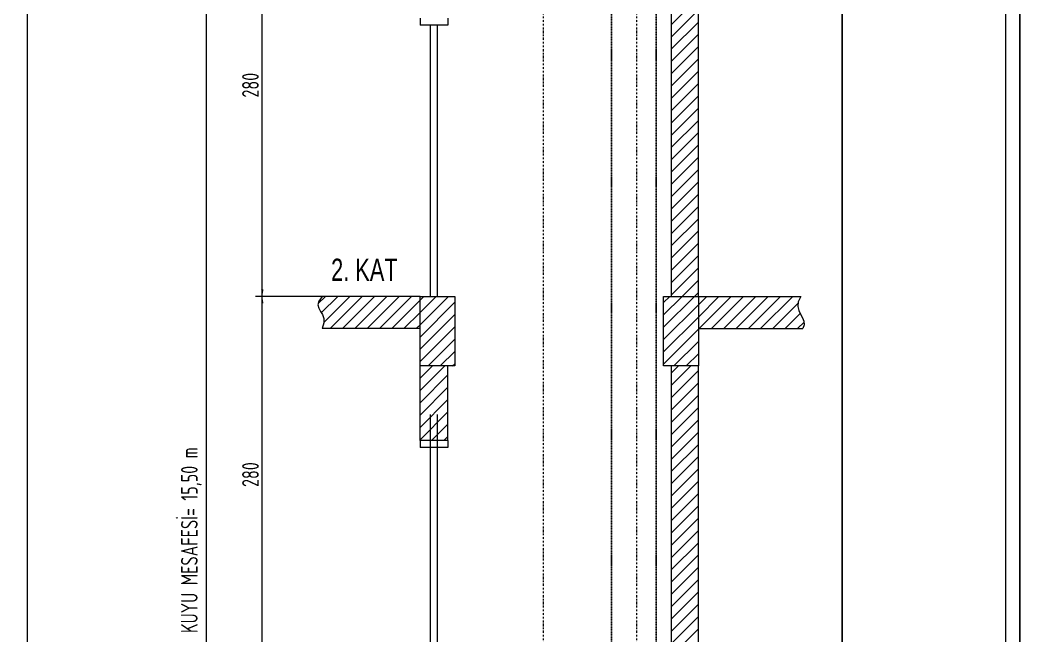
# Model space of a CAD drawing. Extents: x 273215 to 281797, y -454106 to -451256.
# Drawn here: x 279442 to 280166, y -453150 to -452707 of the extents above; entities that cross this region are included whole.
import ezdxf

# ---------------------------------------------------------------- set-up
doc = ezdxf.new("R2010")
doc.units = 0
doc.header["$MEASUREMENT"] = 0
doc.linetypes.add('DASHDOT2', pattern=[0.5, 0.25, -0.125, 0, -0.125])
doc.layers.get('0').update_dxf_attribs({"linetype": 'CONTINUOUS'})
for name, color, linetype, lineweight in [('kaçış', 240, 'CONTINUOUS', 35), ('MİMARİKAPPEN', 4, 'CONTINUOUS', 20), ('MİMARİKOLON', 7, 'CONTINUOUS', 50)]:
    doc.layers.add(name, color=color, linetype=linetype, lineweight=lineweight)
for name, color, linetype in [('Kolon', 7, 'CONTINUOUS'), ('YAZI', 7, 'CONTINUOUS'), ('YAZI1', 240, 'CONTINUOUS'), ('ıvır zıvır', 225, 'CONTINUOUS')]:
    doc.layers.add(name, color=color, linetype=linetype)
doc.styles.add('engiasn', font='isocpeur.ttf', dxfattribs={"width": 0.7, "height": 12})
doc.styles.add('STYLE4', font='arial.ttf')

msp = doc.modelspace()

# ---------------------------------------------------------------- linework, layer by layer
at = {"color": 4, "linetype": 'DASHDOT2'}
for p, q in [((279867.38, -453748.39), (279867.38, -452336.49)), ((279899.38, -453748.39), (279899.38, -452336.49))]:
    msp.add_line(p, q, dxfattribs=at)
msp.add_line((280033.01, -452601.87), (280033.01, -453769.25))
at = {"layer": 'kaçış', "color": 7, "linetype": 'Continuous', "lineweight": 15}
for p, q in [((279575.93, -452298.17), (279575.93, -453769.25)), ((279616.33, -452900.56), (279616.33, -452606.87)), ((279910.06, -452651.87), (279910.06, -452905.56)), ((279929.7, -452905.56), (279929.7, -452651.87)), ((279616.33, -453180.56), (279616.33, -452886.87)), ((279665.27, -452905.56), (279611.33, -452905.56)), ((279665.27, -452905.56), (279611.33, -452905.56)), ((279656.97, -452908.92), (279656.33, -452911.68)), ((279656.33, -452911.68), (279656.89, -452914.07)), ((279659.34, -452905.56), (279656.97, -452908.92)), ((279729.7, -452905.56), (279659.34, -452905.56)), ((279729.7, -452905.56), (279659.34, -452905.56)), ((279929.03, -452905.56), (280003.41, -452905.56)), ((280001.56, -452909.41), (280001.22, -452912.75)), ((280003.41, -452905.56), (280001.56, -452909.41)), ((279656.89, -452914.07), (279658.12, -452916.34)), ((279658.12, -452916.34), (279659.51, -452918.69)), ((279659.51, -452918.69), (279660.52, -452921.37)), ((280001.22, -452912.75), (280001.91, -452915.7)), ((280001.91, -452915.7), (280003.18, -452918.37)), ((280003.18, -452918.37), (280004.55, -452920.88)), ((279660.64, -452924.61), (279659.34, -452928.64)), ((279660.52, -452921.37), (279660.64, -452924.61)), ((280004.55, -452920.88), (280005.58, -452923.35)), ((280005.8, -452925.9), (280004.74, -452928.64)), ((280005.58, -452923.35), (280005.8, -452925.9)), ((279729.7, -452928.64), (279659.34, -452928.64)), ((279729.7, -452928.64), (279659.34, -452928.64)), ((279929.7, -452928.64), (280004.74, -452928.64)), ((279729.7, -453009.25), (279729.7, -452955.56)), ((279749.77, -453009.25), (279749.77, -452955.56)), ((279910.06, -452955.56), (279910.06, -453209.25)), ((279929.7, -453209.25), (279929.7, -452955.56))]:
    msp.add_line(p, q, dxfattribs=at)
for points in [[(279615.5, -452900.56), (279617.17, -452900.56), (279616.33, -452905.56)], [(279615.5, -452910.56), (279617.17, -452910.56), (279616.33, -452905.56)]]:
    msp.add_solid(points, dxfattribs=at)
at = {"layer": 'Kolon', "color": 7, "linetype": 'DASHDOT2', "lineweight": 15, "ltscale": 5}
for p, q in [((279818.54, -453862.56), (279818.53, -452188.7)), ((279885.52, -453862.56), (279885.59, -452188.48))]:
    msp.add_line(p, q, dxfattribs=at)
at = {"layer": 'MİMARİKAPPEN', "color": 7, "lineweight": 15}
for p, q in [((279729.7, -452705.56), (279729.7, -452710.56)), ((279749.77, -452705.56), (279749.77, -452710.56)), ((279749.77, -452710.56), (279729.7, -452710.56)), ((279737.24, -452905.56), (279737.24, -452710.56)), ((279742.24, -452905.56), (279742.24, -452710.56)), ((279737.24, -453185.56), (279737.24, -452990.56)), ((279742.24, -453185.56), (279742.24, -452990.56)), ((279749.77, -453009.25), (279729.7, -453009.25)), ((279749.7, -453009.25), (279729.7, -453009.25)), ((279729.7, -453009.25), (279729.7, -453014.25)), ((279749.77, -453009.25), (279749.77, -453014.25)), ((279749.77, -453014.25), (279729.7, -453014.25))]:
    msp.add_line(p, q, dxfattribs=at)
at = {"layer": 'MİMARİKOLON', "color": 7, "lineweight": 15}
for points in [[(279729.7, -452905.56), (279754.7, -452905.56), (279754.7, -452955.56), (279729.7, -452955.56)], [(279904.7, -452905.56), (279929.7, -452905.56), (279929.7, -452955.56), (279904.7, -452955.56)]]:
    msp.add_lwpolyline(points, close=True, dxfattribs=at)
at = {"layer": 'YAZI1', "color": 2, "linetype": 'Continuous', "lineweight": 15}
for points in [[(279437.3, -454105.6), (280160.8, -454105.6), (280160.8, -451255.6), (279437.3, -451255.6)], [(280160.8, -454105.6), (280947.99, -454105.6), (280947.99, -451255.6), (280160.8, -451255.6)], [(279447.3, -454095.6), (280150.8, -454095.6), (280150.8, -451265.6), (279447.3, -451265.6)]]:
    msp.add_lwpolyline(points, close=True, dxfattribs=at)
at = {"layer": 'ıvır zıvır', "color": 7, "lineweight": 15, "ltscale": 2}
for p, q in [((279910.06, -452710.21), (279929.7, -452690.58)), ((279910.06, -452719.05), (279929.7, -452699.42)), ((279910.06, -452727.89), (279929.7, -452708.26)), ((279910.06, -452736.73), (279929.7, -452717.09)), ((279910.06, -452745.57), (279929.7, -452725.93)), ((279910.06, -452754.41), (279929.7, -452734.77)), ((279910.06, -452763.25), (279929.7, -452743.61)), ((279910.06, -452772.08), (279929.7, -452752.45)), ((279910.06, -452780.92), (279929.7, -452761.29)), ((279910.06, -452789.76), (279929.7, -452770.13)), ((279910.06, -452798.6), (279929.7, -452778.97)), ((279910.06, -452807.44), (279929.7, -452787.8)), ((279910.06, -452816.28), (279929.7, -452796.64)), ((279910.06, -452825.12), (279929.7, -452805.48)), ((279910.06, -452833.96), (279929.7, -452814.32)), ((279910.06, -452842.8), (279929.7, -452823.16)), ((279910.06, -452851.63), (279929.7, -452832)), ((279910.06, -452860.47), (279929.7, -452840.84)), ((279910.06, -452869.31), (279929.7, -452849.68)), ((279910.06, -452878.15), (279929.7, -452858.52)), ((279910.06, -452886.99), (279929.7, -452867.35)), ((279910.06, -452895.83), (279929.7, -452876.19)), ((279910.06, -452904.67), (279929.7, -452885.03)), ((279918.01, -452905.56), (279929.7, -452893.87)), ((279926.85, -452905.56), (279929.7, -452902.71)), ((279656.56, -452910.68), (279661.68, -452905.56)), ((279658.72, -452917.36), (279670.52, -452905.56)), ((279660.63, -452924.29), (279679.36, -452905.56)), ((279665.12, -452928.64), (279688.2, -452905.56)), ((279673.96, -452928.64), (279697.04, -452905.56)), ((279682.8, -452928.64), (279705.88, -452905.56)), ((279691.64, -452928.64), (279714.72, -452905.56)), ((279700.48, -452928.64), (279723.55, -452905.56)), ((279709.32, -452928.64), (279729.7, -452908.26)), ((279729.7, -452908.26), (279732.39, -452905.56)), ((279729.7, -452917.09), (279741.23, -452905.56)), ((279729.7, -452925.93), (279750.07, -452905.56)), ((279729.7, -452934.77), (279754.7, -452909.77)), ((279904.7, -452910.03), (279909.17, -452905.56)), ((279904.7, -452918.87), (279918.01, -452905.56)), ((279904.7, -452927.71), (279926.85, -452905.56)), ((279904.7, -452936.55), (279929.7, -452911.55)), ((279929.7, -452911.55), (279935.69, -452905.56)), ((279929.7, -452920.39), (279944.53, -452905.56)), ((279930.29, -452928.64), (279953.36, -452905.56)), ((279939.13, -452928.64), (279962.2, -452905.56)), ((279947.97, -452928.64), (279971.04, -452905.56)), ((279956.8, -452928.64), (279979.88, -452905.56)), ((279965.64, -452928.64), (279988.72, -452905.56)), ((279974.48, -452928.64), (279997.56, -452905.56)), ((279983.32, -452928.64), (280001.45, -452910.51)), ((279718.16, -452928.64), (279729.7, -452917.09)), ((279729.7, -452943.61), (279754.7, -452918.61)), ((279992.16, -452928.64), (280002.93, -452917.86)), ((279726.99, -452928.64), (279729.7, -452925.93)), ((279904.7, -452945.39), (279929.7, -452920.39)), ((280001, -452928.64), (280005.64, -452924)), ((279729.7, -452952.45), (279754.7, -452927.45)), ((279904.7, -452954.23), (279929.7, -452929.23)), ((279735.43, -452955.56), (279754.7, -452936.29)), ((279912.2, -452955.56), (279929.7, -452938.07)), ((279744.27, -452955.56), (279754.7, -452945.13)), ((279921.04, -452955.56), (279929.7, -452946.9)), ((279729.7, -452955.62), (279729.76, -452955.56)), ((279729.7, -452964.46), (279738.6, -452955.56)), ((279729.7, -452973.3), (279747.44, -452955.56)), ((279753.1, -452955.56), (279754.7, -452953.97)), ((279910.06, -452960.87), (279915.38, -452955.56)), ((279910.06, -452969.71), (279924.21, -452955.56)), ((279729.7, -452982.14), (279749.77, -452962.06)), ((279910.06, -452978.55), (279929.7, -452958.91)), ((279910.06, -452987.39), (279929.7, -452967.75)), ((279729.7, -452990.98), (279749.77, -452970.9)), ((279910.06, -452996.23), (279929.7, -452976.59)), ((279729.7, -452999.82), (279749.77, -452979.74)), ((279729.7, -453008.65), (279749.77, -452988.58)), ((279910.06, -453005.07), (279929.7, -452985.43)), ((279737.94, -453009.25), (279749.77, -452997.42)), ((279910.06, -453013.9), (279929.7, -452994.27)), ((279746.78, -453009.25), (279749.77, -453006.26)), ((279910.06, -453022.74), (279929.7, -453003.11)), ((279910.06, -453031.58), (279929.7, -453011.95)), ((279910.06, -453040.42), (279929.7, -453020.79)), ((279910.06, -453049.26), (279929.7, -453029.63)), ((279910.06, -453058.1), (279929.7, -453038.46)), ((279910.06, -453066.94), (279929.7, -453047.3)), ((279910.06, -453075.78), (279929.7, -453056.14)), ((279910.06, -453084.62), (279929.7, -453064.98)), ((279910.06, -453093.45), (279929.7, -453073.82)), ((279910.06, -453102.29), (279929.7, -453082.66)), ((279910.06, -453111.13), (279929.7, -453091.5)), ((279910.06, -453119.97), (279929.7, -453100.34)), ((279910.06, -453128.81), (279929.7, -453109.17)), ((279910.06, -453137.65), (279929.7, -453118.01)), ((279910.06, -453146.49), (279929.7, -453126.85)), ((279910.06, -453155.33), (279929.7, -453135.69)), ((279910.06, -453164.16), (279929.7, -453144.53))]:
    msp.add_line(p, q, dxfattribs=at)

# ---------------------------------------------------------------- texts
at = {"layer": 'kaçış', "color": 7, "linetype": 'Continuous', "lineweight": 15, "char_height": 12, "attachment_point": 5, "rotation": 90, "style": 'engiasn'}
for s, insert in [('\\A1;280', (279607.83, -452753.71)), ('\\A1;KUYU MESAFESİ= 15,50 m', (279565.31, -453080.88)), ('\\A1;280', (279607.83, -453033.71))]:
    msp.add_mtext(s, dxfattribs=dict(at, insert=insert))
at = {"layer": 'YAZI', "color": 7, "lineweight": 15, "style": 'STYLE4', "width": 0.7}
msp.add_text('2. KAT', height=16, dxfattribs=at).set_placement((279665.78, -452894.43))

doc.saveas('drawing.dxf')
